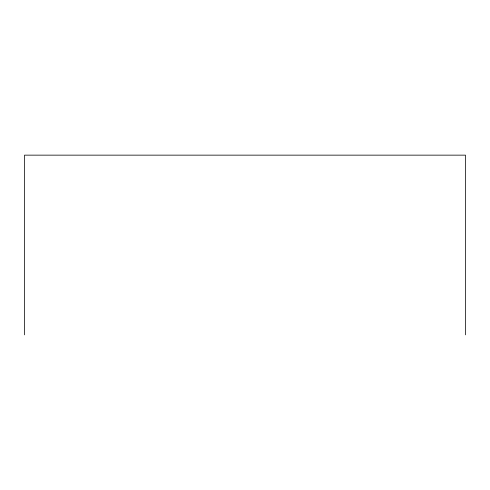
<?xml version="1.0" encoding="UTF-8"?>
<svg xmlns="http://www.w3.org/2000/svg" width="490" height="490" viewBox="0 0 490 490"><rect width="100%" height="100%" fill="white"/><g stroke="black" fill="none" stroke-linecap="round" stroke-linejoin="round"><path stroke-width="0.73" d="M465.5 334.854L465.5 155.146L24.5 155.146L24.5 334.854"/></g></svg>
